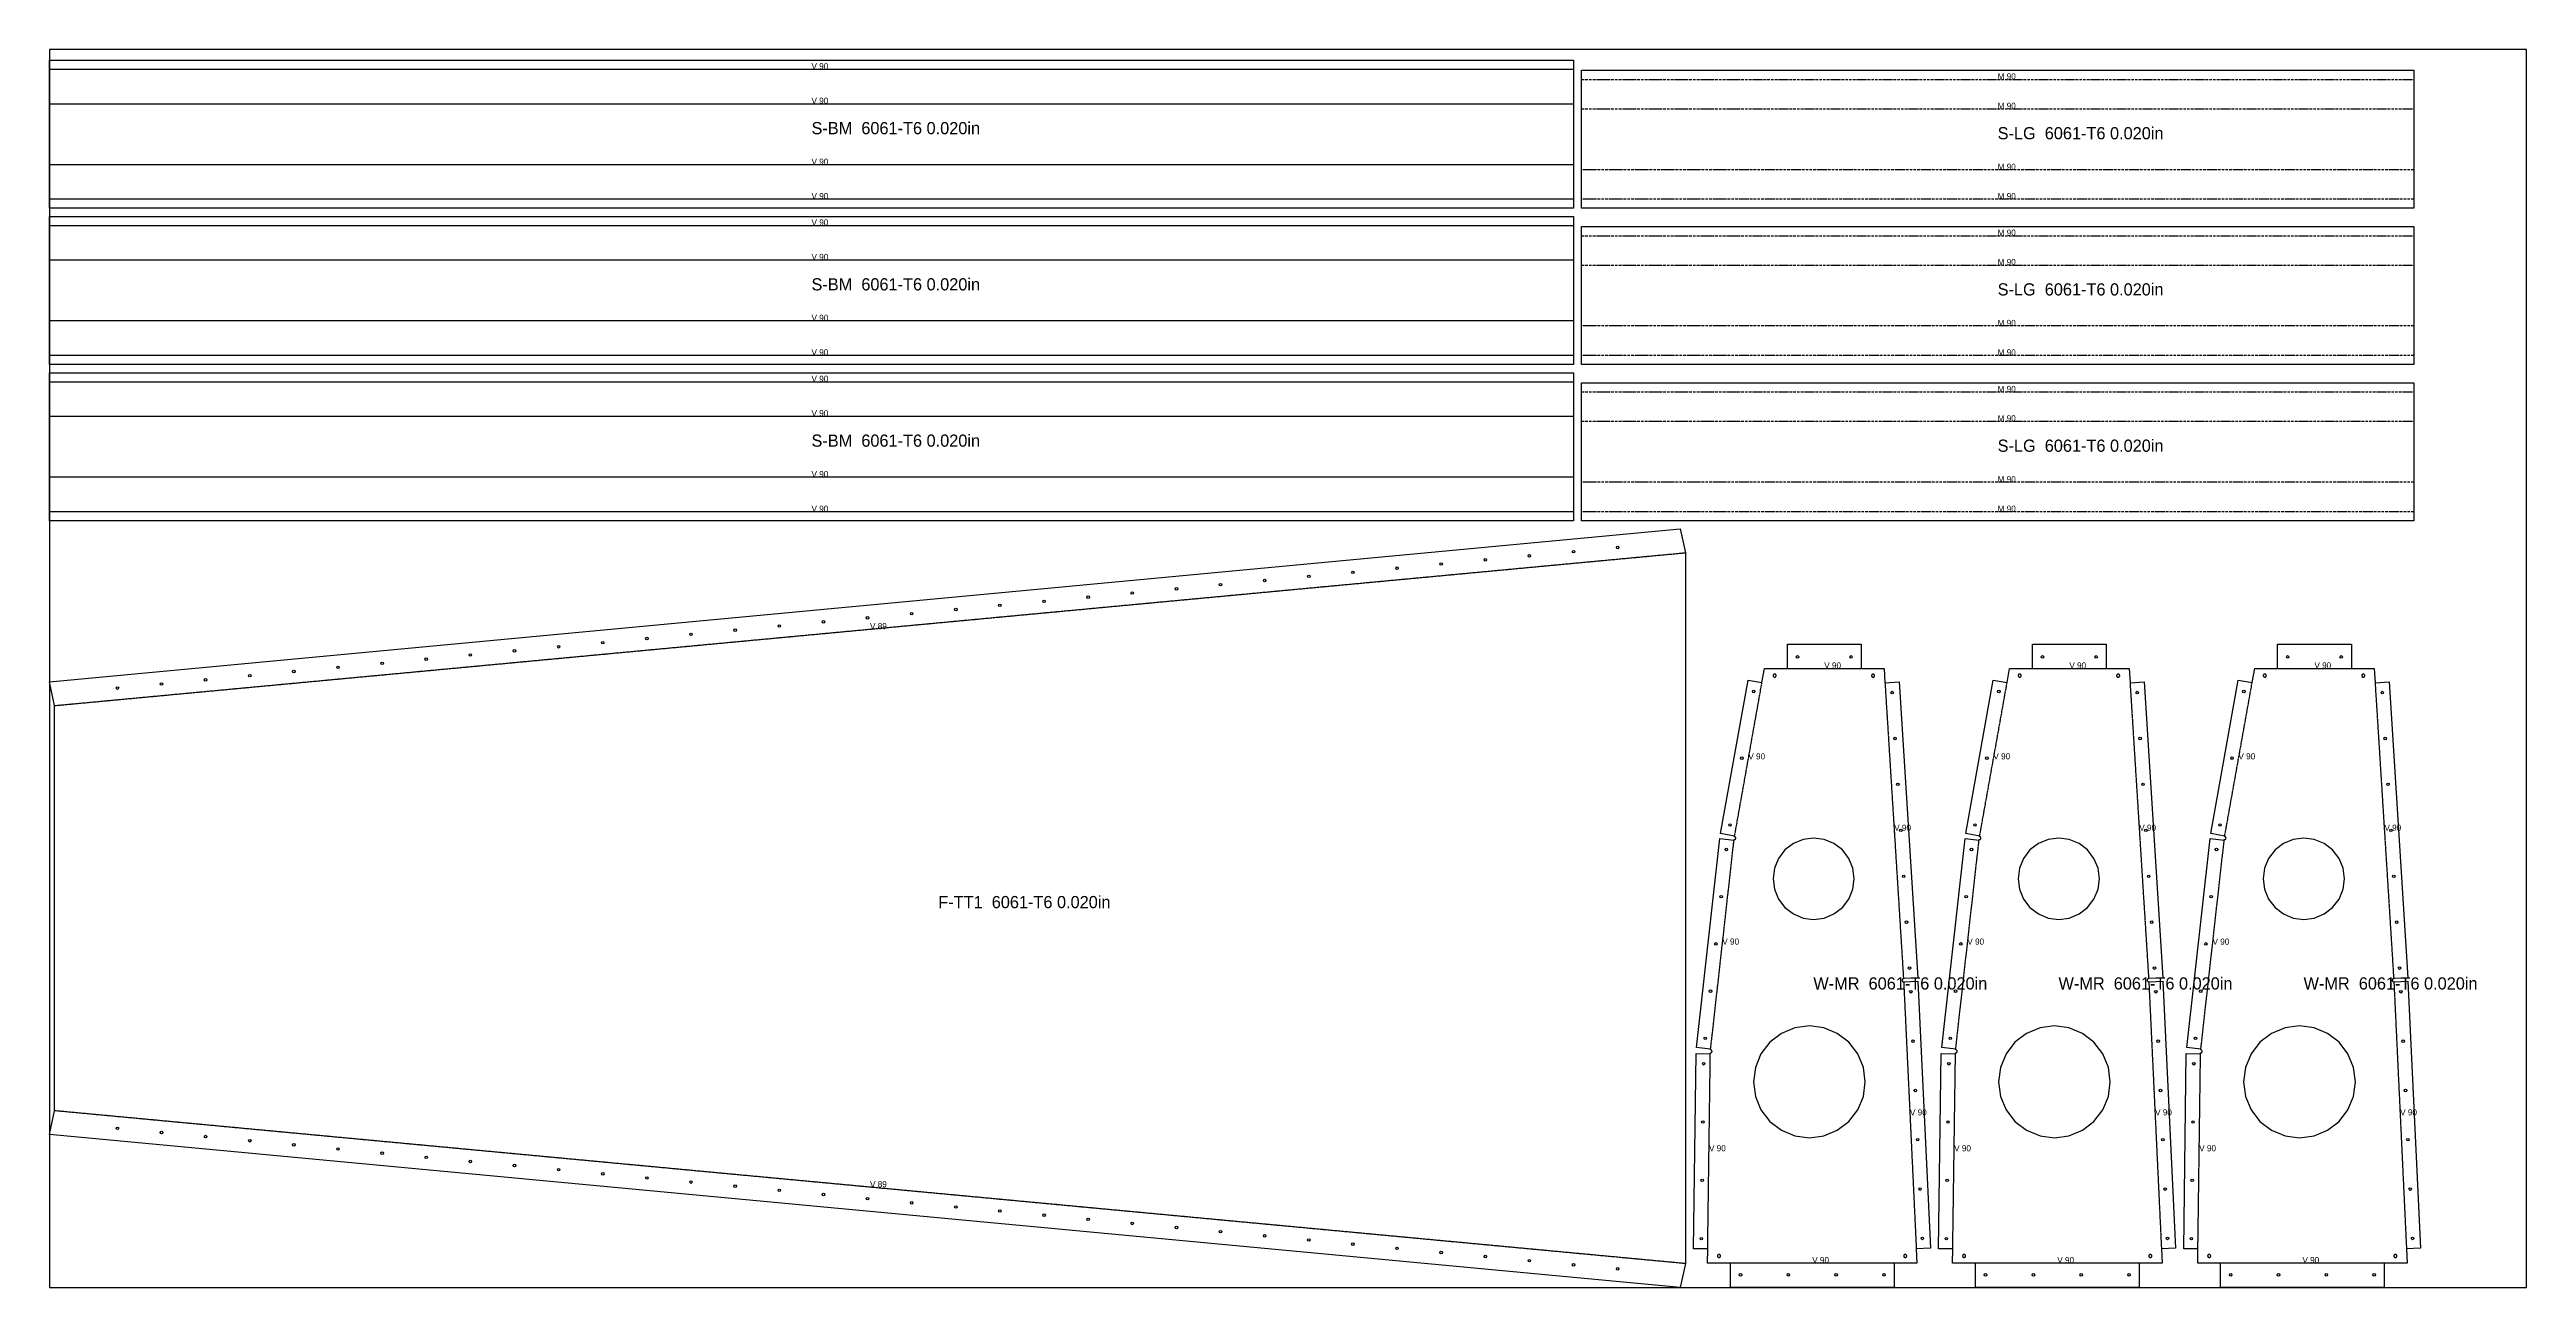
# Model space of a CAD drawing. Header units: millimetres. Extents: x 0 to 2438, y 0 to 1219.
import ezdxf

# ---------------------------------------------------------------- set-up
doc = ezdxf.new("R2010")
doc.units = ezdxf.units.MM
doc.linetypes.add('DASHDOT', pattern=[3.556, 2.54, -0.508, 0, -0.508])
doc.linetypes.add('DASHED', pattern=[1.524, 1.27, -0.254])
for name, color, linetype in [('CUT', 7, 'CONTINUOUS'), ('ETCH', 8, 'CONTINUOUS'), ('HOLE', 6, 'CONTINUOUS'), ('MOUNTAIN', 5, 'DASHDOT'), ('VALLEY', 1, 'DASHED')]:
    doc.layers.add(name, color=color, linetype=linetype)

msp = doc.modelspace()

# ---------------------------------------------------------------- linework, layer by layer
at = {"layer": 'CUT'}
for points in [[(0, 1208.6), (1500, 1208.6), (1500, 1062.7), (0, 1062.7), (0, 1208.6)], [(2327, 1062.7), (1508, 1062.7), (1508, 1198.6), (2327, 1198.6), (2327, 1062.7)], [(0, 1054.7), (1500, 1054.7), (1500, 908.8), (0, 908.8), (0, 1054.7)], [(2327, 908.8), (1508, 908.8), (1508, 1044.7), (2327, 1044.7), (2327, 908.8)], [(0, 900.8), (1500, 900.8), (1500, 754.9), (0, 754.9), (0, 900.8)], [(2327, 754.9), (1508, 754.9), (1508, 890.8), (2327, 890.8), (2327, 754.9)], [(1610.1, 23.5), (1610.1, 23.5), (1610.1, 23.5), (1610.1, 23.5), (1605.1, 0), (0, 150.5), (5, 174), (5, 573), (0, 596.4), (1605.1, 746.9), (1610.1, 723.5), (1610.1, 723.5), (1610.1, 723.5), (1610.1, 723.5), (1610.1, 23.5)], [(1618.1, 38.2), (1620.8, 230.4), (1634.7, 230.2), (1634.7, 231), (1634.8, 231), (1634.9, 231), (1635.1, 231), (1635.2, 231), (1635.4, 231.1), (1635.5, 231.1), (1635.6, 231.2), (1635.8, 231.3), (1635.9, 231.4), (1636, 231.5), (1636.1, 231.6), (1636.2, 231.7), (1636.2, 231.8), (1636.3, 232), (1636.3, 232.1), (1636.4, 232.2), (1636.4, 232.4), (1636.4, 232.5), (1636.4, 232.7), (1636.3, 232.8), (1636.3, 233), (1636.2, 233.1), (1636.2, 233.2), (1636.1, 233.4), (1636, 233.5), (1635.9, 233.6), (1635.8, 233.7), (1635.6, 233.7), (1635.5, 233.8), (1635.4, 233.9), (1635.2, 233.9), (1635.1, 233.9), (1635, 234), (1634.9, 234), (1635, 234.7), (1621.1, 236.2), (1644.1, 442), (1658, 440.5), (1658.1, 441), (1658.1, 441), (1658.2, 441), (1658.4, 441), (1658.5, 441), (1658.7, 441), (1658.8, 441), (1658.9, 441.1), (1659.1, 441.2), (1659.2, 441.3), (1659.3, 441.3), (1659.4, 441.5), (1659.5, 441.6), (1659.6, 441.7), (1659.7, 441.8), (1659.7, 442), (1659.8, 442.1), (1659.8, 442.2), (1659.8, 442.4), (1659.8, 442.5), (1659.8, 442.7), (1659.8, 442.8), (1659.7, 443), (1659.7, 443.1), (1659.6, 443.2), (1659.5, 443.4), (1659.4, 443.5), (1659.3, 443.6), (1659.2, 443.7), (1659.1, 443.7), (1658.9, 443.8), (1658.8, 443.9), (1658.7, 443.9), (1658.5, 443.9), (1658.5, 443.9), (1658.6, 444.4), (1644.8, 446.9), (1671.8, 598.1), (1685.5, 595.6), (1688, 609.5), (1710.5, 609.5), (1710.5, 633.4), (1783.2, 633.4), (1783.2, 609.5), (1805.7, 609.5), (1806.6, 595.4), (1820.5, 596.3), (1838.8, 305), (1824.8, 304.1), (1824.9, 304), (1824.7, 304), (1824.6, 303.9), (1824.4, 303.9), (1824.3, 303.8), (1824.2, 303.8), (1824, 303.7), (1823.9, 303.6), (1823.8, 303.5), (1823.7, 303.4), (1823.6, 303.2), (1823.6, 303.1), (1823.5, 303), (1823.5, 302.8), (1823.4, 302.7), (1823.4, 302.5), (1823.4, 302.4), (1823.4, 302.3), (1823.5, 302.1), (1823.5, 302), (1823.6, 301.8), (1823.6, 301.7), (1823.7, 301.6), (1823.8, 301.5), (1823.9, 301.4), (1824, 301.3), (1824.2, 301.2), (1824.3, 301.1), (1824.4, 301.1), (1824.6, 301), (1824.7, 301), (1824.9, 301), (1825, 301), (1825, 301), (1825, 300.9), (1839, 301.5), (1851.4, 38.7), (1837.4, 38), (1838.1, 24), (1815.6, 24), (1815.6, 0), (1654.4, 0), (1654.4, 24), (1631.9, 24), (1632.1, 38.1), (1618.1, 38.2)], [(1859.4, 38.2), (1862, 230.4), (1876, 230.2), (1876, 231), (1876, 231), (1876.2, 231), (1876.3, 231), (1876.5, 231), (1876.6, 231.1), (1876.7, 231.1), (1876.9, 231.2), (1877, 231.3), (1877.1, 231.4), (1877.2, 231.5), (1877.3, 231.6), (1877.4, 231.7), (1877.5, 231.8), (1877.5, 232), (1877.6, 232.1), (1877.6, 232.2), (1877.6, 232.4), (1877.6, 232.5), (1877.6, 232.7), (1877.6, 232.8), (1877.5, 233), (1877.5, 233.1), (1877.4, 233.2), (1877.3, 233.4), (1877.2, 233.5), (1877.1, 233.6), (1877, 233.7), (1876.9, 233.7), (1876.8, 233.8), (1876.6, 233.9), (1876.5, 233.9), (1876.3, 233.9), (1876.2, 234), (1876.2, 234), (1876.2, 234.7), (1862.4, 236.2), (1885.4, 442), (1899.2, 440.5), (1899.3, 441), (1899.3, 441), (1899.5, 441), (1899.6, 441), (1899.7, 441), (1899.9, 441), (1900, 441), (1900.2, 441.1), (1900.3, 441.2), (1900.4, 441.3), (1900.5, 441.3), (1900.6, 441.5), (1900.7, 441.6), (1900.8, 441.7), (1900.9, 441.8), (1900.9, 442), (1901, 442.1), (1901, 442.2), (1901, 442.4), (1901, 442.5), (1901, 442.7), (1901, 442.8), (1900.9, 443), (1900.9, 443.1), (1900.8, 443.2), (1900.7, 443.4), (1900.6, 443.5), (1900.5, 443.6), (1900.4, 443.7), (1900.3, 443.7), (1900.2, 443.8), (1900, 443.9), (1899.9, 443.9), (1899.8, 443.9), (1899.7, 443.9), (1899.8, 444.4), (1886.1, 446.9), (1913, 598.1), (1926.8, 595.6), (1929.2, 609.5), (1951.7, 609.5), (1951.7, 633.4), (2024.4, 633.4), (2024.4, 609.5), (2046.9, 609.5), (2047.8, 595.4), (2061.8, 596.3), (2080, 305), (2066.1, 304.1), (2066.1, 304), (2065.9, 304), (2065.8, 303.9), (2065.7, 303.9), (2065.5, 303.8), (2065.4, 303.8), (2065.3, 303.7), (2065.2, 303.6), (2065.1, 303.5), (2065, 303.4), (2064.9, 303.2), (2064.8, 303.1), (2064.8, 303), (2064.7, 302.8), (2064.7, 302.7), (2064.7, 302.5), (2064.7, 302.4), (2064.7, 302.3), (2064.7, 302.1), (2064.8, 302), (2064.8, 301.8), (2064.9, 301.7), (2065, 301.6), (2065.1, 301.5), (2065.2, 301.4), (2065.3, 301.3), (2065.4, 301.2), (2065.5, 301.1), (2065.7, 301.1), (2065.8, 301), (2065.9, 301), (2066.1, 301), (2066.2, 301), (2066.2, 301), (2066.3, 300.9), (2080.2, 301.5), (2092.6, 38.7), (2078.7, 38), (2079.3, 24), (2056.8, 24), (2056.8, 0), (1895.6, 0), (1895.6, 24), (1873.2, 24), (1873.3, 38.1), (1859.4, 38.2)], [(2100.6, 38.2), (2103.2, 230.4), (2117.2, 230.2), (2117.2, 231), (2117.3, 231), (2117.4, 231), (2117.6, 231), (2117.7, 231), (2117.8, 231.1), (2118, 231.1), (2118.1, 231.2), (2118.2, 231.3), (2118.3, 231.4), (2118.5, 231.5), (2118.5, 231.6), (2118.6, 231.7), (2118.7, 231.8), (2118.8, 232), (2118.8, 232.1), (2118.8, 232.2), (2118.8, 232.4), (2118.8, 232.5), (2118.8, 232.7), (2118.8, 232.8), (2118.8, 233), (2118.7, 233.1), (2118.6, 233.2), (2118.5, 233.4), (2118.5, 233.5), (2118.4, 233.6), (2118.2, 233.7), (2118.1, 233.7), (2118, 233.8), (2117.9, 233.9), (2117.7, 233.9), (2117.6, 233.9), (2117.4, 234), (2117.4, 234), (2117.5, 234.7), (2103.6, 236.2), (2126.6, 442), (2140.5, 440.5), (2140.5, 441), (2140.5, 441), (2140.7, 441), (2140.8, 441), (2141, 441), (2141.1, 441), (2141.3, 441), (2141.4, 441.1), (2141.5, 441.2), (2141.7, 441.3), (2141.8, 441.3), (2141.9, 441.5), (2142, 441.6), (2142, 441.7), (2142.1, 441.8), (2142.2, 442), (2142.2, 442.1), (2142.2, 442.2), (2142.3, 442.4), (2142.3, 442.5), (2142.2, 442.7), (2142.2, 442.8), (2142.2, 443), (2142.1, 443.1), (2142.1, 443.2), (2142, 443.4), (2141.9, 443.5), (2141.8, 443.6), (2141.7, 443.7), (2141.5, 443.7), (2141.4, 443.8), (2141.3, 443.9), (2141.1, 443.9), (2141, 443.9), (2141, 443.9), (2141, 444.4), (2127.3, 446.9), (2154.3, 598.1), (2168, 595.6), (2170.5, 609.5), (2192.9, 609.5), (2192.9, 633.4), (2265.7, 633.4), (2265.7, 609.5), (2288.2, 609.5), (2289, 595.4), (2303, 596.3), (2321.3, 305), (2307.3, 304.1), (2307.3, 304), (2307.2, 304), (2307, 303.9), (2306.9, 303.9), (2306.8, 303.8), (2306.6, 303.8), (2306.5, 303.7), (2306.4, 303.6), (2306.3, 303.5), (2306.2, 303.4), (2306.1, 303.2), (2306, 303.1), (2306, 303), (2305.9, 302.8), (2305.9, 302.7), (2305.9, 302.5), (2305.9, 302.4), (2305.9, 302.3), (2305.9, 302.1), (2306, 302), (2306, 301.8), (2306.1, 301.7), (2306.2, 301.6), (2306.3, 301.5), (2306.4, 301.4), (2306.5, 301.3), (2306.6, 301.2), (2306.8, 301.1), (2306.9, 301.1), (2307, 301), (2307.2, 301), (2307.3, 301), (2307.5, 301), (2307.5, 301), (2307.5, 300.9), (2321.4, 301.5), (2333.8, 38.7), (2319.9, 38), (2320.6, 24), (2298.1, 24), (2298.1, 0), (2136.9, 0), (2136.9, 24), (2114.4, 24), (2114.6, 38.1), (2100.6, 38.2)], [(1697.4, 603.9), (1697.2, 603.8), (1697.1, 603.8), (1697, 603.7), (1696.9, 603.6), (1696.8, 603.4), (1696.7, 603.3), (1696.6, 603.2), (1696.6, 603.1), (1696.5, 602.9), (1696.5, 602.8), (1696.5, 602.6), (1696.5, 602.5), (1696.5, 602.3), (1696.5, 602.2), (1696.6, 602), (1696.6, 601.9), (1696.7, 601.8), (1696.8, 601.7), (1696.9, 601.5), (1697, 601.4), (1697.1, 601.3), (1697.2, 601.3), (1697.4, 601.2), (1697.5, 601.1), (1697.6, 601.1), (1697.8, 601.1), (1697.9, 601.1), (1698.1, 601.1), (1698.2, 601.1), (1698.4, 601.1), (1698.5, 601.1), (1698.6, 601.2), (1698.8, 601.3), (1698.9, 601.3), (1699, 601.4), (1699.1, 601.5), (1699.2, 601.7), (1699.3, 601.8), (1699.4, 601.9), (1699.4, 602), (1699.5, 602.2), (1699.5, 602.3), (1699.5, 602.5), (1699.5, 602.6), (1699.5, 602.8), (1699.5, 602.9), (1699.4, 603.1), (1699.4, 603.2), (1699.3, 603.3), (1699.2, 603.4), (1699.1, 603.6), (1699, 603.7), (1698.9, 603.8), (1698.8, 603.8), (1698.6, 603.9), (1698.5, 604), (1698.4, 604), (1698.2, 604), (1698.1, 604), (1697.9, 604), (1697.8, 604), (1697.6, 604), (1697.5, 604), (1697.4, 603.9)], [(1794.1, 603.7), (1794, 603.6), (1793.9, 603.6), (1793.8, 603.5), (1793.7, 603.3), (1793.6, 603.2), (1793.5, 603.1), (1793.5, 602.9), (1793.4, 602.8), (1793.4, 602.7), (1793.4, 602.5), (1793.4, 602.4), (1793.4, 602.2), (1793.4, 602.1), (1793.5, 601.9), (1793.5, 601.8), (1793.6, 601.7), (1793.7, 601.6), (1793.8, 601.4), (1793.9, 601.3), (1794, 601.2), (1794.1, 601.2), (1794.3, 601.1), (1794.4, 601), (1794.5, 601), (1794.7, 601), (1794.8, 600.9), (1795, 600.9), (1795.1, 601), (1795.3, 601), (1795.4, 601), (1795.5, 601.1), (1795.7, 601.2), (1795.8, 601.2), (1795.9, 601.3), (1796, 601.4), (1796.1, 601.5), (1796.2, 601.7), (1796.2, 601.8), (1796.3, 601.9), (1796.3, 602.1), (1796.4, 602.2), (1796.4, 602.4), (1796.4, 602.5), (1796.4, 602.7), (1796.4, 602.8), (1796.3, 602.9), (1796.3, 603.1), (1796.2, 603.2), (1796.1, 603.3), (1796, 603.4), (1795.9, 603.6), (1795.8, 603.6), (1795.7, 603.7), (1795.5, 603.8), (1795.4, 603.9), (1795.3, 603.9), (1795.1, 603.9), (1795, 603.9), (1794.8, 603.9), (1794.7, 603.9), (1794.5, 603.9), (1794.4, 603.9), (1794.3, 603.8), (1794.1, 603.7)], [(1938.6, 603.9), (1938.5, 603.8), (1938.3, 603.8), (1938.2, 603.7), (1938.1, 603.6), (1938, 603.4), (1937.9, 603.3), (1937.9, 603.2), (1937.8, 603.1), (1937.8, 602.9), (1937.7, 602.8), (1937.7, 602.6), (1937.7, 602.5), (1937.7, 602.3), (1937.8, 602.2), (1937.8, 602), (1937.9, 601.9), (1937.9, 601.8), (1938, 601.7), (1938.1, 601.5), (1938.2, 601.4), (1938.3, 601.3), (1938.5, 601.3), (1938.6, 601.2), (1938.7, 601.1), (1938.9, 601.1), (1939, 601.1), (1939.2, 601.1), (1939.3, 601.1), (1939.5, 601.1), (1939.6, 601.1), (1939.7, 601.1), (1939.9, 601.2), (1940, 601.3), (1940.1, 601.3), (1940.2, 601.4), (1940.3, 601.5), (1940.4, 601.7), (1940.5, 601.8), (1940.6, 601.9), (1940.6, 602), (1940.7, 602.2), (1940.7, 602.3), (1940.7, 602.5), (1940.7, 602.6), (1940.7, 602.8), (1940.7, 602.9), (1940.6, 603.1), (1940.6, 603.2), (1940.5, 603.3), (1940.4, 603.4), (1940.3, 603.6), (1940.2, 603.7), (1940.1, 603.8), (1940, 603.8), (1939.9, 603.9), (1939.7, 604), (1939.6, 604), (1939.5, 604), (1939.3, 604), (1939.2, 604), (1939, 604), (1938.9, 604), (1938.7, 604), (1938.6, 603.9)], [(2035.4, 603.7), (2035.2, 603.6), (2035.1, 603.6), (2035, 603.5), (2034.9, 603.3), (2034.8, 603.2), (2034.8, 603.1), (2034.7, 602.9), (2034.7, 602.8), (2034.6, 602.7), (2034.6, 602.5), (2034.6, 602.4), (2034.6, 602.2), (2034.7, 602.1), (2034.7, 601.9), (2034.8, 601.8), (2034.8, 601.7), (2034.9, 601.6), (2035, 601.4), (2035.1, 601.3), (2035.2, 601.2), (2035.4, 601.2), (2035.5, 601.1), (2035.6, 601), (2035.8, 601), (2035.9, 601), (2036.1, 600.9), (2036.2, 600.9), (2036.3, 601), (2036.5, 601), (2036.6, 601), (2036.8, 601.1), (2036.9, 601.2), (2037, 601.2), (2037.1, 601.3), (2037.2, 601.4), (2037.3, 601.5), (2037.4, 601.7), (2037.5, 601.8), (2037.5, 601.9), (2037.6, 602.1), (2037.6, 602.2), (2037.6, 602.4), (2037.6, 602.5), (2037.6, 602.7), (2037.6, 602.8), (2037.5, 602.9), (2037.5, 603.1), (2037.4, 603.2), (2037.3, 603.3), (2037.2, 603.4), (2037.1, 603.6), (2037, 603.6), (2036.9, 603.7), (2036.8, 603.8), (2036.6, 603.9), (2036.5, 603.9), (2036.4, 603.9), (2036.2, 603.9), (2036.1, 603.9), (2035.9, 603.9), (2035.8, 603.9), (2035.6, 603.9), (2035.5, 603.8), (2035.4, 603.7)], [(2179.8, 603.9), (2179.7, 603.8), (2179.6, 603.8), (2179.5, 603.7), (2179.4, 603.6), (2179.3, 603.4), (2179.2, 603.3), (2179.1, 603.2), (2179.1, 603.1), (2179, 602.9), (2179, 602.8), (2179, 602.6), (2179, 602.5), (2179, 602.3), (2179, 602.2), (2179.1, 602), (2179.1, 601.9), (2179.2, 601.8), (2179.3, 601.7), (2179.4, 601.5), (2179.5, 601.4), (2179.6, 601.3), (2179.7, 601.3), (2179.8, 601.2), (2180, 601.1), (2180.1, 601.1), (2180.2, 601.1), (2180.4, 601.1), (2180.5, 601.1), (2180.7, 601.1), (2180.8, 601.1), (2181, 601.1), (2181.1, 601.2), (2181.2, 601.3), (2181.4, 601.3), (2181.5, 601.4), (2181.6, 601.5), (2181.7, 601.7), (2181.8, 601.8), (2181.8, 601.9), (2181.9, 602), (2181.9, 602.2), (2181.9, 602.3), (2182, 602.5), (2182, 602.6), (2181.9, 602.8), (2181.9, 602.9), (2181.9, 603.1), (2181.8, 603.2), (2181.8, 603.3), (2181.7, 603.4), (2181.6, 603.6), (2181.5, 603.7), (2181.4, 603.8), (2181.2, 603.8), (2181.1, 603.9), (2181, 604), (2180.8, 604), (2180.7, 604), (2180.5, 604), (2180.4, 604), (2180.2, 604), (2180.1, 604), (2180, 604), (2179.8, 603.9)], [(2276.6, 603.7), (2276.5, 603.6), (2276.4, 603.6), (2276.3, 603.5), (2276.2, 603.3), (2276.1, 603.2), (2276, 603.1), (2275.9, 602.9), (2275.9, 602.8), (2275.9, 602.7), (2275.9, 602.5), (2275.9, 602.4), (2275.9, 602.2), (2275.9, 602.1), (2275.9, 601.9), (2276, 601.8), (2276.1, 601.7), (2276.2, 601.6), (2276.2, 601.4), (2276.4, 601.3), (2276.5, 601.2), (2276.6, 601.2), (2276.7, 601.1), (2276.9, 601), (2277, 601), (2277.1, 601), (2277.3, 600.9), (2277.4, 600.9), (2277.6, 601), (2277.7, 601), (2277.9, 601), (2278, 601.1), (2278.1, 601.2), (2278.3, 601.2), (2278.4, 601.3), (2278.5, 601.4), (2278.6, 601.5), (2278.6, 601.7), (2278.7, 601.8), (2278.8, 601.9), (2278.8, 602.1), (2278.8, 602.2), (2278.9, 602.4), (2278.9, 602.5), (2278.8, 602.7), (2278.8, 602.8), (2278.8, 602.9), (2278.7, 603.1), (2278.6, 603.2), (2278.6, 603.3), (2278.5, 603.4), (2278.4, 603.6), (2278.3, 603.6), (2278.1, 603.7), (2278, 603.8), (2277.9, 603.9), (2277.7, 603.9), (2277.6, 603.9), (2277.4, 603.9), (2277.3, 603.9), (2277.1, 603.9), (2277, 603.9), (2276.9, 603.9), (2276.7, 603.8), (2276.6, 603.7)], [(1701.7, 382.5), (1708.1, 374.2), (1716.4, 367.8), (1726, 363.8), (1736.4, 362.5), (1746.7, 363.8), (1756.4, 367.8), (1764.7, 374.2), (1771, 382.5), (1775, 392.1), (1776.4, 402.5), (1775, 412.8), (1771, 422.5), (1764.7, 430.8), (1756.4, 437.1), (1746.7, 441.1), (1736.4, 442.5), (1726, 441.1), (1716.4, 437.1), (1708.1, 430.8), (1701.7, 422.5), (1697.7, 412.8), (1696.4, 402.5), (1697.7, 392.1), (1701.7, 382.5)], [(1943, 382.5), (1949.3, 374.2), (1957.6, 367.8), (1967.3, 363.8), (1977.6, 362.5), (1988, 363.8), (1997.6, 367.8), (2005.9, 374.2), (2012.3, 382.5), (2016.3, 392.1), (2017.6, 402.5), (2016.3, 412.8), (2012.3, 422.5), (2005.9, 430.8), (1997.6, 437.1), (1988, 441.1), (1977.6, 442.5), (1967.3, 441.1), (1957.6, 437.1), (1949.3, 430.8), (1943, 422.5), (1939, 412.8), (1937.6, 402.5), (1939, 392.1), (1943, 382.5)], [(2184.2, 382.5), (2190.6, 374.2), (2198.8, 367.8), (2208.5, 363.8), (2218.8, 362.5), (2229.2, 363.8), (2238.8, 367.8), (2247.1, 374.2), (2253.5, 382.5), (2257.5, 392.1), (2258.8, 402.5), (2257.5, 412.8), (2253.5, 422.5), (2247.1, 430.8), (2238.8, 437.1), (2229.2, 441.1), (2218.8, 442.5), (2208.5, 441.1), (2198.8, 437.1), (2190.6, 430.8), (2184.2, 422.5), (2180.2, 412.8), (2178.8, 402.5), (2180.2, 392.1), (2184.2, 382.5)], [(1693.3, 163.6), (1704.7, 154.8), (1717.9, 149.3), (1732.2, 147.5), (1746.4, 149.3), (1759.7, 154.8), (1771.1, 163.6), (1779.8, 175), (1785.3, 188.2), (1787.2, 202.5), (1785.3, 216.7), (1779.8, 230), (1771.1, 241.4), (1759.7, 250.1), (1746.4, 255.6), (1732.2, 257.5), (1717.9, 255.6), (1704.7, 250.1), (1693.3, 241.4), (1684.5, 230), (1679, 216.7), (1677.2, 202.5), (1679, 188.2), (1684.5, 175), (1693.3, 163.6)], [(1934.5, 163.6), (1945.9, 154.8), (1959.2, 149.3), (1973.4, 147.5), (1987.6, 149.3), (2000.9, 154.8), (2012.3, 163.6), (2021, 175), (2026.5, 188.2), (2028.4, 202.5), (2026.5, 216.7), (2021, 230), (2012.3, 241.4), (2000.9, 250.1), (1987.6, 255.6), (1973.4, 257.5), (1959.2, 255.6), (1945.9, 250.1), (1934.5, 241.4), (1925.8, 230), (1920.3, 216.7), (1918.4, 202.5), (1920.3, 188.2), (1925.8, 175), (1934.5, 163.6)], [(2175.7, 163.6), (2187.1, 154.8), (2200.4, 149.3), (2214.6, 147.5), (2228.9, 149.3), (2242.1, 154.8), (2253.5, 163.6), (2262.3, 175), (2267.8, 188.2), (2269.6, 202.5), (2267.8, 216.7), (2262.3, 230), (2253.5, 241.4), (2242.1, 250.1), (2228.9, 255.6), (2214.6, 257.5), (2200.4, 255.6), (2187.1, 250.1), (2175.7, 241.4), (2167, 230), (2161.5, 216.7), (2159.6, 202.5), (2161.5, 188.2), (2167, 175), (2175.7, 163.6)], [(1643, 32.5), (1642.9, 32.5), (1642.8, 32.4), (1642.6, 32.4), (1642.5, 32.3), (1642.4, 32.2), (1642.3, 32.1), (1642.2, 32), (1642.1, 31.9), (1642, 31.8), (1641.9, 31.7), (1641.8, 31.5), (1641.8, 31.4), (1641.8, 31.2), (1641.8, 31.1), (1641.8, 30.9), (1641.8, 30.8), (1641.8, 30.7), (1641.8, 30.5), (1641.9, 30.4), (1642, 30.2), (1642.1, 30.1), (1642.1, 30), (1642.3, 29.9), (1642.4, 29.8), (1642.5, 29.7), (1642.6, 29.7), (1642.8, 29.6), (1642.9, 29.6), (1643, 29.5), (1643.2, 29.5), (1643.3, 29.5), (1643.5, 29.5), (1643.6, 29.6), (1643.8, 29.6), (1643.9, 29.7), (1644, 29.7), (1644.2, 29.8), (1644.3, 29.9), (1644.4, 30), (1644.5, 30.1), (1644.5, 30.2), (1644.6, 30.4), (1644.7, 30.5), (1644.7, 30.6), (1644.7, 30.8), (1644.8, 30.9), (1644.8, 31.1), (1644.7, 31.2), (1644.7, 31.4), (1644.7, 31.5), (1644.6, 31.7), (1644.5, 31.8), (1644.5, 31.9), (1644.4, 32), (1644.3, 32.1), (1644.2, 32.2), (1644, 32.3), (1643.9, 32.4), (1643.8, 32.4), (1643.6, 32.5), (1643.5, 32.5), (1643.3, 32.5), (1643.2, 32.5), (1643, 32.5)], [(1825.6, 32.2), (1825.5, 32.1), (1825.4, 32), (1825.3, 31.9), (1825.2, 31.8), (1825.2, 31.7), (1825.1, 31.5), (1825.1, 31.4), (1825, 31.2), (1825, 31.1), (1825, 30.9), (1825, 30.8), (1825.1, 30.6), (1825.1, 30.5), (1825.2, 30.4), (1825.2, 30.2), (1825.3, 30.1), (1825.4, 30), (1825.5, 29.9), (1825.6, 29.8), (1825.7, 29.7), (1825.9, 29.7), (1826, 29.6), (1826.2, 29.6), (1826.3, 29.5), (1826.4, 29.5), (1826.6, 29.5), (1826.7, 29.5), (1826.9, 29.6), (1827, 29.6), (1827.2, 29.6), (1827.3, 29.7), (1827.4, 29.8), (1827.5, 29.9), (1827.6, 30), (1827.7, 30.1), (1827.8, 30.2), (1827.9, 30.4), (1827.9, 30.5), (1828, 30.6), (1828, 30.8), (1828, 30.9), (1828, 31.1), (1828, 31.2), (1828, 31.4), (1827.9, 31.5), (1827.9, 31.6), (1827.8, 31.8), (1827.7, 31.9), (1827.6, 32), (1827.5, 32.1), (1827.4, 32.2), (1827.3, 32.3), (1827.2, 32.4), (1827, 32.4), (1826.9, 32.5), (1826.7, 32.5), (1826.6, 32.5), (1826.4, 32.5), (1826.3, 32.5), (1826.2, 32.5), (1826, 32.4), (1825.9, 32.4), (1825.7, 32.3), (1825.6, 32.2)], [(1884.3, 32.5), (1884.1, 32.5), (1884, 32.4), (1883.9, 32.4), (1883.7, 32.3), (1883.6, 32.2), (1883.5, 32.1), (1883.4, 32), (1883.3, 31.9), (1883.2, 31.8), (1883.1, 31.7), (1883.1, 31.5), (1883, 31.4), (1883, 31.2), (1883, 31.1), (1883, 30.9), (1883, 30.8), (1883, 30.7), (1883.1, 30.5), (1883.1, 30.4), (1883.2, 30.2), (1883.3, 30.1), (1883.4, 30), (1883.5, 29.9), (1883.6, 29.8), (1883.7, 29.7), (1883.8, 29.7), (1884, 29.6), (1884.1, 29.6), (1884.3, 29.5), (1884.4, 29.5), (1884.6, 29.5), (1884.7, 29.5), (1884.9, 29.6), (1885, 29.6), (1885.1, 29.7), (1885.3, 29.7), (1885.4, 29.8), (1885.5, 29.9), (1885.6, 30), (1885.7, 30.1), (1885.8, 30.2), (1885.8, 30.4), (1885.9, 30.5), (1885.9, 30.6), (1886, 30.8), (1886, 30.9), (1886, 31.1), (1886, 31.2), (1885.9, 31.4), (1885.9, 31.5), (1885.8, 31.7), (1885.8, 31.8), (1885.7, 31.9), (1885.6, 32), (1885.5, 32.1), (1885.4, 32.2), (1885.3, 32.3), (1885.1, 32.4), (1885, 32.4), (1884.9, 32.5), (1884.7, 32.5), (1884.6, 32.5), (1884.4, 32.5), (1884.3, 32.5)], [(2066.9, 32.2), (2066.7, 32.1), (2066.6, 32), (2066.5, 31.9), (2066.5, 31.8), (2066.4, 31.7), (2066.3, 31.5), (2066.3, 31.4), (2066.3, 31.2), (2066.3, 31.1), (2066.3, 30.9), (2066.3, 30.8), (2066.3, 30.6), (2066.3, 30.5), (2066.4, 30.4), (2066.5, 30.2), (2066.5, 30.1), (2066.6, 30), (2066.7, 29.9), (2066.9, 29.8), (2067, 29.7), (2067.1, 29.7), (2067.2, 29.6), (2067.4, 29.6), (2067.5, 29.5), (2067.7, 29.5), (2067.8, 29.5), (2068, 29.5), (2068.1, 29.6), (2068.3, 29.6), (2068.4, 29.6), (2068.5, 29.7), (2068.6, 29.8), (2068.8, 29.9), (2068.9, 30), (2069, 30.1), (2069, 30.2), (2069.1, 30.4), (2069.2, 30.5), (2069.2, 30.6), (2069.2, 30.8), (2069.2, 30.9), (2069.2, 31.1), (2069.2, 31.2), (2069.2, 31.4), (2069.2, 31.5), (2069.1, 31.6), (2069, 31.8), (2069, 31.9), (2068.9, 32), (2068.8, 32.1), (2068.6, 32.2), (2068.5, 32.3), (2068.4, 32.4), (2068.3, 32.4), (2068.1, 32.5), (2068, 32.5), (2067.8, 32.5), (2067.7, 32.5), (2067.5, 32.5), (2067.4, 32.5), (2067.2, 32.4), (2067.1, 32.4), (2067, 32.3), (2066.9, 32.2)], [(2125.5, 32.5), (2125.4, 32.5), (2125.2, 32.4), (2125.1, 32.4), (2125, 32.3), (2124.8, 32.2), (2124.7, 32.1), (2124.6, 32), (2124.5, 31.9), (2124.4, 31.8), (2124.4, 31.7), (2124.3, 31.5), (2124.3, 31.4), (2124.2, 31.2), (2124.2, 31.1), (2124.2, 30.9), (2124.2, 30.8), (2124.3, 30.7), (2124.3, 30.5), (2124.4, 30.4), (2124.4, 30.2), (2124.5, 30.1), (2124.6, 30), (2124.7, 29.9), (2124.8, 29.8), (2125, 29.7), (2125.1, 29.7), (2125.2, 29.6), (2125.4, 29.6), (2125.5, 29.5), (2125.6, 29.5), (2125.8, 29.5), (2125.9, 29.5), (2126.1, 29.6), (2126.2, 29.6), (2126.4, 29.7), (2126.5, 29.7), (2126.6, 29.8), (2126.7, 29.9), (2126.8, 30), (2126.9, 30.1), (2127, 30.2), (2127.1, 30.4), (2127.1, 30.5), (2127.2, 30.6), (2127.2, 30.8), (2127.2, 30.9), (2127.2, 31.1), (2127.2, 31.2), (2127.2, 31.4), (2127.1, 31.5), (2127.1, 31.7), (2127, 31.8), (2126.9, 31.9), (2126.8, 32), (2126.7, 32.1), (2126.6, 32.2), (2126.5, 32.3), (2126.4, 32.4), (2126.2, 32.4), (2126.1, 32.5), (2125.9, 32.5), (2125.8, 32.5), (2125.7, 32.5), (2125.5, 32.5)], [(2308.1, 32.2), (2308, 32.1), (2307.9, 32), (2307.8, 31.9), (2307.7, 31.8), (2307.6, 31.7), (2307.6, 31.5), (2307.5, 31.4), (2307.5, 31.2), (2307.5, 31.1), (2307.5, 30.9), (2307.5, 30.8), (2307.5, 30.6), (2307.6, 30.5), (2307.6, 30.4), (2307.7, 30.2), (2307.8, 30.1), (2307.9, 30), (2308, 29.9), (2308.1, 29.8), (2308.2, 29.7), (2308.3, 29.7), (2308.5, 29.6), (2308.6, 29.6), (2308.8, 29.5), (2308.9, 29.5), (2309.1, 29.5), (2309.2, 29.5), (2309.3, 29.6), (2309.5, 29.6), (2309.6, 29.6), (2309.8, 29.7), (2309.9, 29.8), (2310, 29.9), (2310.1, 30), (2310.2, 30.1), (2310.3, 30.2), (2310.3, 30.4), (2310.4, 30.5), (2310.4, 30.6), (2310.5, 30.8), (2310.5, 30.9), (2310.5, 31.1), (2310.5, 31.2), (2310.4, 31.4), (2310.4, 31.5), (2310.3, 31.6), (2310.3, 31.8), (2310.2, 31.9), (2310.1, 32), (2310, 32.1), (2309.9, 32.2), (2309.8, 32.3), (2309.6, 32.4), (2309.5, 32.4), (2309.4, 32.5), (2309.2, 32.5), (2309.1, 32.5), (2308.9, 32.5), (2308.8, 32.5), (2308.6, 32.5), (2308.5, 32.4), (2308.3, 32.4), (2308.2, 32.3), (2308.1, 32.2)]]:
    msp.add_lwpolyline(points, close=True, dxfattribs=at)
at = {"layer": 'ETCH'}
msp.add_lwpolyline([(0, 0), (2438, 0), (2438, 1219), (0, 1219)], close=True, dxfattribs=at)
at = {"layer": 'HOLE'}
for centre in [(1326.3, 708.3), (1369.8, 712.4), (1413.2, 716.5), (1456.6, 720.5), (1500.1, 724.6), (1543.5, 728.7), (1065.7, 683.9), (1109.2, 688), (1152.6, 692), (1196, 696.1), (1239.5, 700.2), (1282.9, 704.2), (805.1, 659.4), (848.6, 663.5), (892, 667.6), (935.4, 671.7), (978.9, 675.7), (1022.3, 679.8), (544.5, 635), (588, 639.1), (631.4, 643.2), (674.8, 647.2), (718.3, 651.3), (761.7, 655.4), (283.9, 610.6), (327.4, 614.6), (370.8, 618.7), (414.2, 622.8), (457.7, 626.9), (501.1, 630.9), (1720.5, 620.9), (1773.2, 620.9), (1961.7, 620.9), (2014.4, 620.9), (2202.9, 620.9), (2255.7, 620.9), (66.8, 590.2), (110.2, 594.3), (153.6, 598.4), (197.1, 602.4), (240.5, 606.5), (1677.4, 586.9), (1813.7, 585.8), (1918.7, 586.9), (2054.9, 585.8), (2159.9, 586.9), (2296.1, 585.8), (1816.5, 540.6), (2057.7, 540.6), (2299, 540.6), (1665.7, 521.2), (1906.9, 521.2), (2148.2, 521.2), (1819.3, 495.4), (2060.6, 495.4), (2301.8, 495.4), (1654, 455.4), (1822.2, 450.2), (1895.2, 455.4), (2063.4, 450.2), (2136.4, 455.4), (2304.6, 450.2), (1650.5, 431.3), (1891.7, 431.3), (2132.9, 431.3), (1825, 404.9), (2066.2, 404.9), (2307.5, 404.9), (1645.3, 384.8), (1886.5, 384.8), (2127.7, 384.8), (1827.8, 359.7), (2069.1, 359.7), (2310.3, 359.7), (1640.1, 338.3), (1881.3, 338.3), (2122.5, 338.3), (1634.9, 291.8), (1830.7, 314.5), (1876.1, 291.8), (2071.9, 314.5), (2117.4, 291.8), (2313.1, 314.5), (1832, 291.2), (2073.2, 291.2), (2314.4, 291.2), (1629.7, 245.3), (1834.2, 242.6), (1870.9, 245.3), (2075.5, 242.6), (2112.2, 245.3), (2316.7, 242.6), (1628.1, 220.3), (1869.4, 220.3), (2110.6, 220.3), (1836.5, 194), (2077.8, 194), (2319, 194), (66.8, 156.7), (110.2, 152.6), (153.6, 148.6), (1627.3, 162.9), (1838.8, 145.5), (1868.6, 162.9), (2080.1, 145.5), (2109.8, 162.9), (2321.3, 145.5), (197.1, 144.5), (240.5, 140.4), (283.9, 136.4), (327.4, 132.3), (370.8, 128.2), (414.2, 124.1), (457.7, 120.1), (501.1, 116), (544.5, 111.9), (588, 107.8), (631.4, 103.8), (674.8, 99.7), (1626.6, 105.5), (1841.1, 96.9), (1867.8, 105.5), (2082.4, 96.9), (2109, 105.5), (2323.6, 96.9), (718.3, 95.6), (761.7, 91.6), (805.1, 87.5), (848.6, 83.4), (892, 79.3), (935.4, 75.3), (978.9, 71.2), (1022.3, 67.1), (1065.7, 63.1), (1109.2, 59), (1152.6, 54.9), (1196, 50.8), (1625.8, 48.1), (1843.4, 48.3), (1867, 48.1), (2084.7, 48.3), (2108.2, 48.1), (2325.9, 48.3), (1239.5, 46.8), (1282.9, 42.7), (1326.3, 38.6), (1369.8, 34.5), (1413.2, 30.5), (1456.6, 26.4), (1500.1, 22.3), (1543.5, 18.3), (1664.4, 12.5), (1711.5, 12.5), (1758.5, 12.5), (1805.6, 12.5), (1905.6, 12.5), (1952.7, 12.5), (1999.8, 12.5), (2046.8, 12.5), (2146.9, 12.5), (2193.9, 12.5), (2241, 12.5), (2288.1, 12.5)]:
    msp.add_circle(centre, 1.25, dxfattribs=at)
at = {"layer": 'MOUNTAIN'}
for p, q in [((1508, 1189.6), (2327, 1189.6)), ((1508, 1160.6), (2327, 1160.6)), ((2327, 1100.6), (1508, 1100.6)), ((2327, 1071.7), (1508, 1071.7)), ((1508, 1035.7), (2327, 1035.7)), ((1508, 1006.8), (2327, 1006.8)), ((2327, 946.8), (1508, 946.8)), ((2327, 917.8), (1508, 917.8)), ((1508, 881.8), (2327, 881.8)), ((1508, 852.9), (2327, 852.9)), ((2327, 792.9), (1508, 792.9)), ((2327, 763.9), (1508, 763.9))]:
    msp.add_line(p, q, dxfattribs=at)
at = {"layer": 'VALLEY'}
for p, q in [((0, 1199.6), (1500, 1199.6)), ((0, 1165.6), (1500, 1165.6)), ((1500, 1105.6), (0, 1105.6)), ((1500, 1071.7), (0, 1071.7)), ((0, 1045.7), (1500, 1045.7)), ((0, 1011.8), (1500, 1011.8)), ((1500, 951.8), (0, 951.8)), ((1500, 917.8), (0, 917.8)), ((0, 891.8), (1500, 891.8)), ((0, 857.9), (1500, 857.9)), ((1500, 797.9), (0, 797.9)), ((1500, 763.9), (0, 763.9)), ((5, 573), (1610.1, 723.5)), ((1658.6, 444.4), (1685.5, 595.6)), ((1710.5, 609.5), (1783.2, 609.5)), ((1806.6, 595.4), (1824.8, 304.1)), ((1899.8, 444.4), (1926.8, 595.6)), ((1951.7, 609.5), (2024.4, 609.5)), ((2047.8, 595.4), (2066.1, 304.1)), ((2141, 444.4), (2168, 595.6)), ((2192.9, 609.5), (2265.7, 609.5)), ((2289, 595.4), (2307.3, 304.1)), ((1635, 234.7), (1658, 440.5)), ((1876.2, 234.7), (1899.2, 440.5)), ((2117.5, 234.7), (2140.5, 440.5)), ((1825, 300.9), (1837.4, 38)), ((2066.3, 300.9), (2078.7, 38)), ((2307.5, 300.9), (2319.9, 38)), ((1632.1, 38.1), (1634.7, 230.2)), ((1873.3, 38.1), (1876, 230.2)), ((2114.6, 38.1), (2117.2, 230.2)), ((1610.1, 23.5), (5, 174)), ((1815.6, 24), (1654.4, 24)), ((2056.8, 24), (1895.6, 24)), ((2298.1, 24), (2136.9, 24))]:
    msp.add_line(p, q, dxfattribs=at)

# ---------------------------------------------------------------- texts
at = {"layer": 'ETCH'}
for s, height, p in [('V 90', 6, (750, 1199.6)), ('M 90', 6, (1917.5, 1189.6)), ('V 90', 6, (750, 1165.6)), ('S-BM  6061-T6 0.020in', 12, (750, 1135.6)), ('M 90', 6, (1917.5, 1160.6)), ('S-LG  6061-T6 0.020in', 12, (1917.5, 1130.6)), ('V 90', 6, (750, 1105.6)), ('M 90', 6, (1917.5, 1100.6)), ('V 90', 6, (750, 1071.7)), ('M 90', 6, (1917.5, 1071.7)), ('V 90', 6, (750, 1045.7)), ('M 90', 6, (1917.5, 1035.7)), ('V 90', 6, (750, 1011.8)), ('M 90', 6, (1917.5, 1006.8)), ('S-BM  6061-T6 0.020in', 12, (750, 981.8)), ('S-LG  6061-T6 0.020in', 12, (1917.5, 976.8)), ('V 90', 6, (750, 951.8)), ('M 90', 6, (1917.5, 946.8)), ('V 90', 6, (750, 917.8)), ('M 90', 6, (1917.5, 917.8)), ('V 90', 6, (750, 891.8)), ('M 90', 6, (1917.5, 881.8)), ('V 90', 6, (750, 857.9)), ('M 90', 6, (1917.5, 852.9)), ('S-BM  6061-T6 0.020in', 12, (750, 827.9)), ('S-LG  6061-T6 0.020in', 12, (1917.5, 822.9)), ('V 90', 6, (750, 797.9)), ('M 90', 6, (1917.5, 792.9)), ('V 90', 6, (750, 763.9)), ('M 90', 6, (1917.5, 763.9)), ('V 89', 6, (807.6, 648.2)), ('V 90', 6, (1746.8, 609.5)), ('V 90', 6, (1988.1, 609.5)), ('V 90', 6, (2229.3, 609.5)), ('V 90', 6, (1672.1, 520)), ('V 90', 6, (1913.3, 520)), ('V 90', 6, (2154.5, 520)), ('V 90', 6, (1815.7, 449.7)), ('V 90', 6, (2056.9, 449.7)), ('V 90', 6, (2298.2, 449.7)), ('F-TT1  6061-T6 0.020in', 12, (874.8, 373.5)), ('V 90', 6, (1646.5, 337.6)), ('V 90', 6, (1887.7, 337.6)), ('V 90', 6, (2129, 337.6)), ('W-MR  6061-T6 0.020in', 12, (1736.1, 293.4)), ('W-MR  6061-T6 0.020in', 12, (1977.4, 293.4)), ('W-MR  6061-T6 0.020in', 12, (2218.6, 293.4)), ('V 90', 6, (1831.2, 169.4)), ('V 90', 6, (2072.5, 169.4)), ('V 90', 6, (2313.7, 169.4)), ('V 90', 6, (1633.4, 134.1)), ('V 90', 6, (1874.7, 134.1)), ('V 90', 6, (2115.9, 134.1)), ('V 89', 6, (807.6, 98.7)), ('V 90', 6, (1735, 24)), ('V 90', 6, (1976.2, 24)), ('V 90', 6, (2217.5, 24))]:
    msp.add_text(s, height=height, dxfattribs=at).set_placement(p)

doc.saveas('drawing.dxf')
